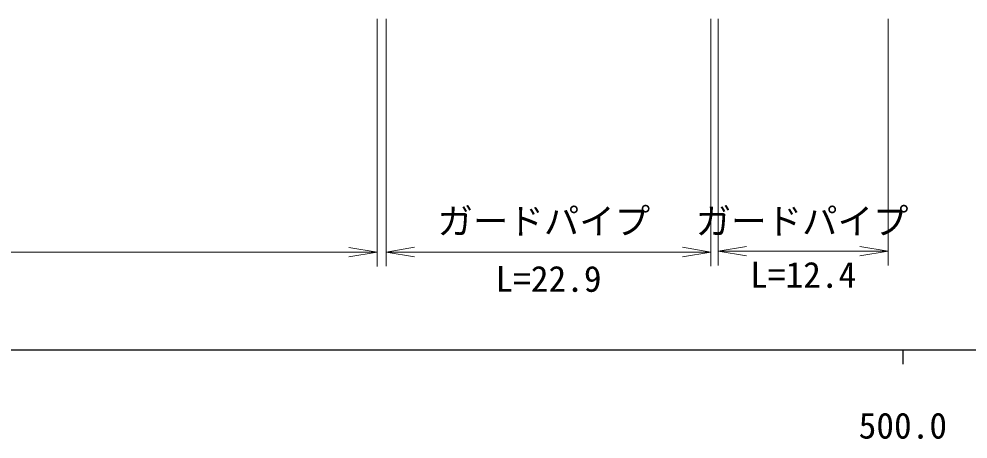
# Model space of a CAD drawing. Units: millimetres, scale not verified. Extents: x 40000 to 680000, y 20000 to 380000.
# Drawn here: x 505659 to 572597, y 198715 to 228358 of the extents above; entities that cross this region are included whole.
import ezdxf
from ezdxf.enums import TextEntityAlignment as Align

# ---------------------------------------------------------------- set-up
doc = ezdxf.new("R2010")
doc.units = ezdxf.units.MM
doc.header["$LTSCALE"] = 1000
doc.layers.add('M-STR-HTXT', color=7, linetype='Continuous', lineweight=13)
doc.layers.add('M-TTL-BAND', color=7, linetype='Continuous', lineweight=25)
doc.styles.add('ＭＳ ゴシック', font='')
doc.styles.get('ＭＳ ゴシック').set_extended_font_data('MS Gothic')

# ---------------------------------------------------------------- blocks, each defined once
blk = doc.blocks.new('open_arrow')
at = {"color": 0, "linetype": 'Continuous', "lineweight": -2}
blk.add_lwpolyline([(7.5, 1.25), (0, 0), (7.5, -1.25)], dxfattribs=at)

msp = doc.modelspace()

# ---------------------------------------------------------------- linework, layer by layer
at = {"layer": 'M-STR-HTXT'}
for p, q in [((530926, 228358), (530926, 210896)), ((531557, 228358), (531557, 210911)), ((554459, 228358), (554459, 210911)), ((554973, 228358), (554973, 210969)), ((566972, 228358), (566972, 210969)), ((426233, 211896), (530926, 211896)), ((531557, 211911), (554459, 211911)), ((554973, 211969), (566972, 211969))]:
    msp.add_line(p, q, dxfattribs=at)
at = {"layer": 'M-TTL-BAND'}
for p, q in [((40000, 205000), (579000, 205000)), ((568000, 205000), (568000, 204000))]:
    msp.add_line(p, q, dxfattribs=at)

# ---------------------------------------------------------------- block references
at = {"layer": 'M-STR-HTXT', "xscale": 267, "yscale": 267, "rotation": 180}
for p in [(530926, 211896), (554459, 211911), (566972, 211969)]:
    msp.add_blockref('open_arrow', p, dxfattribs=at)
at = {"layer": 'M-STR-HTXT', "xscale": 267, "yscale": 267}
for p in [(531557, 211911), (554973, 211969)]:
    msp.add_blockref('open_arrow', p, dxfattribs=at)

# ---------------------------------------------------------------- texts
at = {"layer": 'M-STR-HTXT', "style": 'ＭＳ ゴシック'}
for p in [(542677, 214093), (560894, 214093)]:
    msp.add_text('ガードパイプ', height=1833, dxfattribs=at).set_placement(p, align=Align.MIDDLE_CENTER)
for s, p in [('L=22.9', (543008, 208554)), ('L=12.4', (560972, 208837))]:
    msp.add_text(s, height=1833, dxfattribs=at).set_placement(p, align=Align.BOTTOM_CENTER)
at = {"layer": 'M-TTL-BAND', "style": 'ＭＳ ゴシック'}
msp.add_text('500.0', height=1833, dxfattribs=at).set_placement((568000, 198195), align=Align.BOTTOM_CENTER)

doc.saveas('drawing.dxf')
